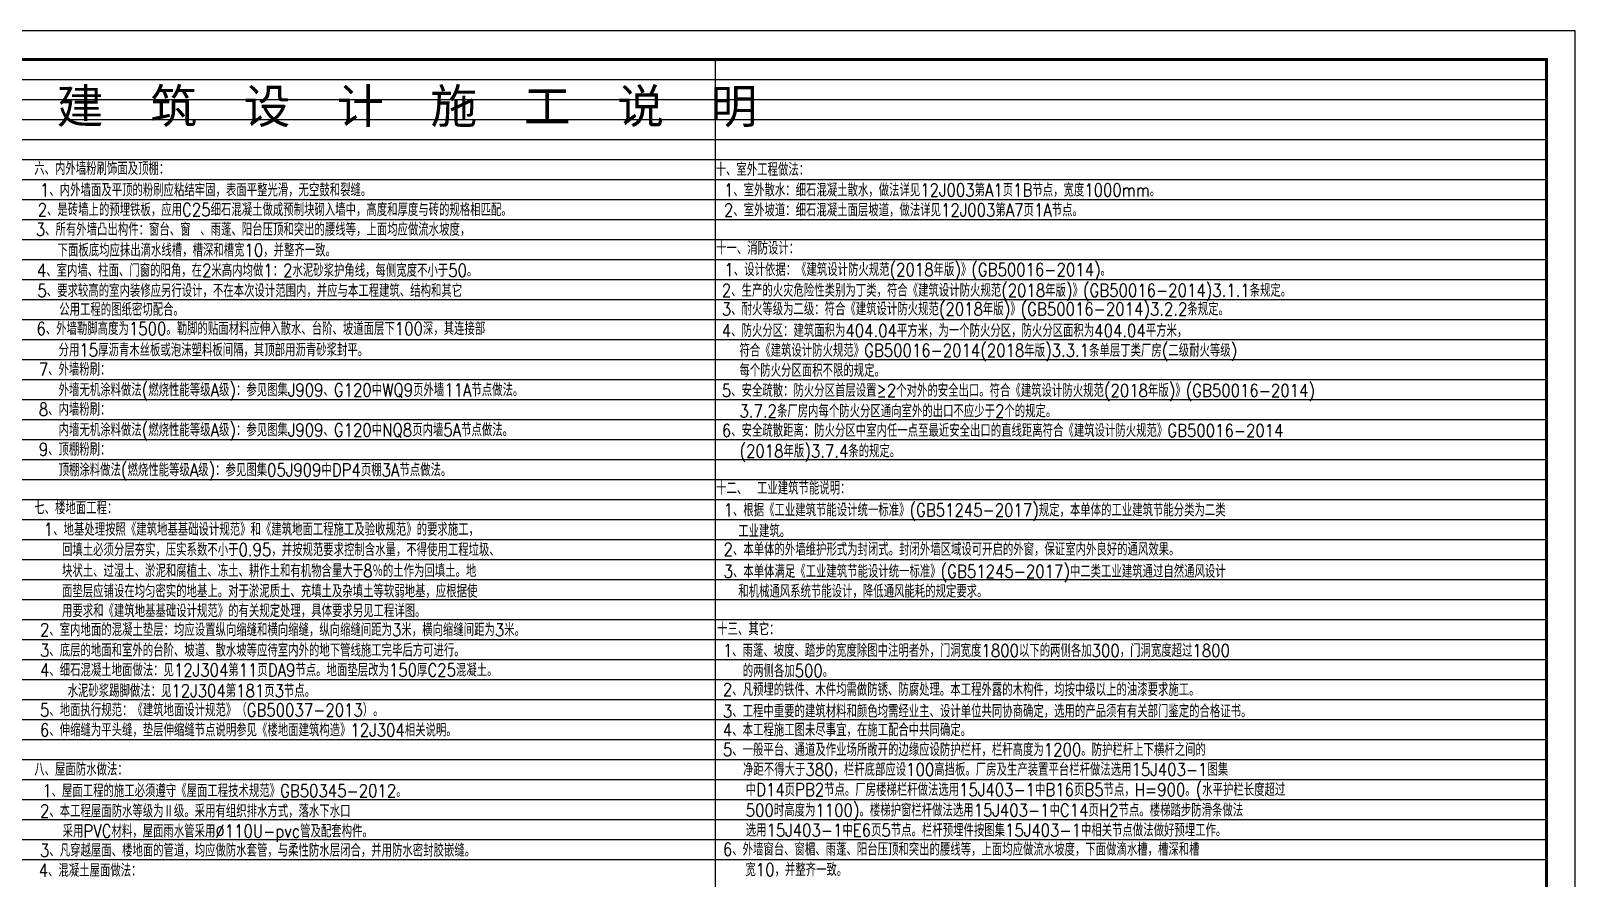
# Model space of a CAD drawing. Extents: x 4924227 to 5052693, y -485691 to -238224.
# Drawn here: x 4987513 to 5041551, y -330039 to -300384 of the extents above; entities that cross this region are included whole.
import ezdxf

# ---------------------------------------------------------------- set-up
doc = ezdxf.new("R2010")
doc.units = 0
doc.header["$LTSCALE"] = 1000
doc.header["$MEASUREMENT"] = 0
doc.layers.get('0').update_dxf_attribs({"linetype": 'CONTINUOUS'})
doc.layers.add('PUB_TITLE', color=4, linetype='CONTINUOUS')
doc.layers.add('图层线', color=8, linetype='CONTINUOUS')
doc.styles.add('HZ1', font='txt.shx', dxfattribs={"bigfont": 'hzdx.shx'})
doc.styles.add('宋体', font='', dxfattribs={"width": 0.7})
doc.styles.get('宋体').set_extended_font_data('SimSun')

msp = doc.modelspace()

# ---------------------------------------------------------------- linework, layer by layer
at = {"layer": 'PUB_TITLE'}
msp.add_lwpolyline([(4957451.5, -359783.9), (5041551.5, -359783.9), (5041551.5, -300383.9), (4957451.5, -300383.9)], close=True, dxfattribs=at)
at = {"layer": 'PUB_TITLE', "const_width": 100}
msp.add_lwpolyline([(4959951.5, -358783.9), (5040551.5, -358783.9), (5040551.5, -301383.9), (4959951.5, -301383.9)], close=True, dxfattribs=at)
at = {"layer": '图层线'}
for p, q in [((4959951.5, -301383.9), (5040551.5, -301383.9)), ((5011472.5, -358783.9), (5011472.5, -301383.9)), ((4959951.5, -302083.9), (5040551.5, -302083.9)), ((4959951.5, -302783.9), (5040551.5, -302783.9)), ((4959951.5, -303483.9), (5040551.5, -303483.9)), ((4959951.5, -304183.9), (5040551.5, -304183.9)), ((4959951.5, -304883.9), (5040551.5, -304883.9)), ((4959951.5, -305583.9), (5040551.5, -305583.9)), ((4959951.5, -306283.9), (5040551.5, -306283.9)), ((4959951.5, -306983.9), (5040551.5, -306983.9)), ((4959951.5, -307683.9), (5040551.5, -307683.9)), ((4959951.5, -308383.9), (5040551.5, -308383.9)), ((4959951.5, -309083.9), (5040551.5, -309083.9)), ((4959951.5, -309783.9), (5040551.5, -309783.9)), ((4959951.5, -310483.9), (5040551.5, -310483.9)), ((4959951.5, -311183.9), (5040551.5, -311183.9)), ((4959951.5, -311883.9), (5040551.5, -311883.9)), ((4959951.5, -312583.9), (5040551.5, -312583.9)), ((4959951.5, -313283.9), (5040551.5, -313283.9)), ((4959951.5, -313983.9), (5040551.5, -313983.9)), ((4959951.5, -314683.9), (5040551.5, -314683.9)), ((4959951.5, -315383.9), (5040551.5, -315383.9)), ((4959951.5, -316083.9), (5040551.5, -316083.9)), ((4959951.5, -316783.9), (5040551.5, -316783.9)), ((4959951.5, -317483.9), (5040551.5, -317483.9)), ((4959951.5, -318183.9), (5040551.5, -318183.9)), ((4959951.5, -318883.9), (5040551.5, -318883.9)), ((4959951.5, -319583.9), (5040551.5, -319583.9)), ((4959951.5, -320283.9), (5040551.5, -320283.9)), ((4959951.5, -320983.9), (5040551.5, -320983.9)), ((4959951.5, -321683.9), (5040551.5, -321683.9)), ((4959951.5, -322383.9), (5040551.5, -322383.9)), ((4959951.5, -323083.9), (5040551.5, -323083.9)), ((4959951.5, -323783.9), (5040551.5, -323783.9)), ((4959951.5, -324483.9), (5040551.5, -324483.9)), ((4959951.5, -325183.9), (5040551.5, -325183.9)), ((4959951.5, -325883.9), (5040551.5, -325883.9)), ((4959951.5, -326583.9), (5040551.5, -326583.9)), ((4959951.5, -327283.9), (5040551.5, -327283.9)), ((4959951.5, -327983.9), (5040551.5, -327983.9)), ((4959951.5, -328683.9), (5040551.5, -328683.9)), ((4959951.5, -329383.9), (5040551.5, -329383.9))]:
    msp.add_line(p, q, dxfattribs=at)

# ---------------------------------------------------------------- texts
at = {"style": '宋体'}
msp.add_text('建  筑  设  计  施  工  说  明', height=1200, dxfattribs=at).set_placement((4988416.7, -303618.6))
at = {"color": 6, "style": 'HZ1', "width": 0.85}
for s, p in [('六、内外墙粉刷饰面及顶棚：', (4987631, -305427.8)), ('十、室外工程做法：', (5011475.9, -305461)), ('十一、消防设计：', (5011491.2, -308215)), ('十二、 工业建筑节能说明：', (5011491.2, -316615)), ('七、楼地面工程：', (4987631, -317307.6)), ('十三、其它：', (5011528.6, -321546.9)), ('八、屋面防水做法：', (4987631, -326456.7))]:
    msp.add_text(s, height=450, dxfattribs=at).set_placement(p)
at = {"color": 4, "style": 'HZ1', "width": 0.85}
for s, p in [('1、内外墙面及平顶的粉刷应粘结牢固，表面平整光滑，无空鼓和裂缝。', (4987831, -306177.8)), ('1、室外散水：细石混凝土散水，做法详见12J003第A1页1B节点，宽度1000mm。', (5011766.4, -306181)), ('2、是砖墙上的预埋铁板，应用C25细石混凝土做成预制块砌入墙中，高度和厚度与砖的规格相匹配。', (4987750, -306868.2)), ('2、室外坡道：细石混凝土面层坡道，做法详见12J003第A7页1A节点。', (5011766.4, -306880.5)), ('3、所有外墙凸出构件：窗台、窗 、雨蓬、阳台压顶和突出的腰线等，上面均应做流水坡度，', (4987684.5, -307558.6)), ('下面板底均应抹出滴水线槽，槽深和槽宽10，并整齐一致。', (4988447.3, -308283.9)), ('4、室内墙、柱面、门窗的阳角，在2米高内均做1：2水泥砂浆护角线，每侧宽度不小于50。', (4987723.8, -308992.3)), ('1、设计依据：《建筑设计防火规范(2018年版)》(GB50016-2014)。', (5011781.8, -308965)), ('5、要求较高的室内装修应另行设计，不在本次设计范围内，并应与本工程建筑、结构和其它', (4987741.7, -309701.5)), ('2、生产的火灾危险性类别为丁类，符合《建筑设计防火规范(2018年版)》(GB50016-2014)3.1.1条规定。', (5011691.2, -309691.9)), ('公用工程的图纸密切配合。', (4988504.9, -310361.6)), ('3、耐火等级为二级：符合《建筑设计防火规范(2018年版)》(GB50016-2014)3.2.2条规定。', (5011691.2, -310344.7)), ('6、外墙勒脚高度为1500。勒脚的贴面材料应伸入散水、台阶、坡道面层下100深，其连接部', (4987707.2, -311032)), ('4、防火分区：建筑面积为404.04平方米，为一个防火分区，防火分区面积为404.04平方米，', (5011691.2, -311098.4)), ('符合《建筑设计防火规范》GB50016-2014(2018年版)3.3.1条单层丁类厂房(二级耐火等级)', (5012309.4, -311793.1)), ('分用15厚沥青木丝板或泡沫塑料板间隔，其顶部用沥青砂浆封平。', (4988483.7, -311776.3)), ('7、外墙粉刷：', (4987789.4, -312457.2)), ('每个防火分区面积不限的规定。', (5012309.4, -312493.1)), ('外墙无机涂料做法(燃烧性能等级A级)：参见图集J909、G120中WQ9页外墙11A节点做法。', (4988483.7, -313176.3)), ('5、安全疏散：防火分区首层设置≥2个对外的安全出口。符合《建筑设计防火规范(2018年版)》(GB50016-2014)', (5011691.2, -313196)), ('8、内墙粉刷：', (4987789.4, -313857.2)), ('3.7.2条厂房内每个防火分区通向室外的出口不应少于2个的规定。', (5012309.4, -313915.2)), ('内墙无机涂料做法(燃烧性能等级A级)：参见图集J909、G120中NQ8页内墙5A节点做法。', (4988483.7, -314576.3)), ('6、安全疏散距离：防火分区中室内任一点至最近安全出口的直线距离符合《建筑设计防火规范》GB50016-2014', (5011691.2, -314596)), ('9、顶棚粉刷：', (4987789.4, -315257.2)), ('(2018年版)3.7.4条的规定。', (5012309.4, -315315.2)), ('顶棚涂料做法(燃烧性能等级A级)：参见图集05J909中DP4页棚3A节点做法。', (4988483.7, -315976.3)), ('1、根据《工业建筑节能设计统一标准》(GB51245-2017)规定，本单体的工业建筑节能分类为二类', (5011752.6, -317378.9)), ('1、地基处理按照《建筑地基基础设计规范》和《建筑地面工程施工及验收规范》的要求施工，', (4987965.9, -318057.6)), ('工业建筑。', (5012267.8, -318114.4)), ('回填土必须分层夯实，压实系数不小于0.95，并按规范要求控制含水量，不得使用工程垃圾、', (4988601.6, -318769.9)), ('2、本单体的外墙维护形式为封闭式。封闭外墙区域设可开启的外窗，保证室内外良好的通风效果。', (5011752.6, -318755.3)), ('块状土、过湿土、淤泥和腐植土、冻土、耕作土和有机物含量大于8％的土作为回填土。地', (4988601.6, -319505.8)), ('3、本单体满足《工业建筑节能设计统一标准》(GB51245-2017)中二类工业建筑通过自然通风设计', (5011752.6, -319524.8)), ('面垫层应铺设在均匀密实的地基上。对于淤泥质土、充填土及杂填土等软弱地基，应根据使', (4988601.6, -320218.1)), ('和机械通风系统节能设计，降低通风能耗的规定要求。', (5012267.8, -320221.4)), ('用要求和《建筑地基基础设计规范》的有关规定处理，具体要求另见工程详图。', (4988601.6, -320906.9)), ('2、室内地面的混凝土垫层：均应设置纵向缩缝和横向缩缝，纵向缩缝间距为3米，横向缩缝间距为3米。', (4987831, -321572.1)), ('3、底层的地面和室外的台阶、坡道、散水坡等应待室内外的地下管线施工完毕后方可进行。', (4987831, -322286.8)), ('1、雨蓬、坡度、踏步的宽度除图中注明者外，门洞宽度1800以下的两侧各加300，门洞宽度超过1800', (5011728.6, -322296.9)), ('4、细石混凝土地面做法：见12J304第11页DA9节点。地面垫层改为150厚C25混凝土。', (4987831, -322981.1)), ('的两侧各加500。', (5012424.7, -323005.4)), ('水泥砂浆踢脚做法：见12J304第181页3节点。', (4988796.9, -323706.9)), ('2、凡预埋的铁件、木件均需做防锈、防腐处理。本工程外露的木构件，均按中级以上的油漆要求施工。', (5011728.6, -323664.1)), ('5、地面执行规范：《建筑地面设计规范》（GB50037-2013）。', (4987831, -324381.1)), ('3、工程中重要的建筑材料和颜色均需经业主、设计单位共同协商确定，选用的产品须有有关部门鉴定的合格证书。', (5011728.6, -324418.5)), ('6、伸缩缝为平头缝，垫层伸缩缝节点说明参见《楼地面建筑构造》12J304相关说明。', (4987831, -325081.1)), ('4、本工程施工图未尽事宜，在施工配合中共同确定。', (5011728.6, -325075.5)), ('5、一般平台、通道及作业场所敞开的边缘应设防护栏杆，栏杆高度为1200。防护栏杆上下横杆之间的', (5011728.6, -325768)), ('净距不得大于380，栏杆底部应设100高挡板。厂房及生产装置平台栏杆做法选用15J403-1图集', (5012433.9, -326462.8)), ('1、屋面工程的施工必须遵守《屋面工程技术规范》GB50345-2012。', (4987909.8, -327206.7)), ('中D14页PB2节点。厂房楼梯栏杆做法选用15J403-1中B16页B5节点，H=900。(水平护栏长度超过', (5012528.7, -327167.5)), ('2、本工程屋面防水等级为Ⅱ级。采用有组织排水方式，落水下水口', (4987831, -327914.4)), ('500时高度为1100)。楼梯护窗栏杆做法选用15J403-1中C14页H2节点。楼梯踏步防滑条做法', (5012528.7, -327885.9)), ('采用PVC材料，屋面雨水管采用%%C110U-pvc管及配套构件。', (4988624.1, -328618.2)), ('选用15J403-1中E6页5节点。栏杆预埋件按图集15J403-1中相关节点做法做好预埋工作。', (5012528.7, -328585.9)), ('3、凡穿越屋面、楼地面的管道，均应做防水套管，与柔性防水层闭合，并用防水密封胶嵌缝。', (4987831, -329290.7)), ('6、外墙窗台、窗楣、雨蓬、阳台压顶和突出的腰线等，上面均应做流水坡度，下面做滴水槽，槽深和槽', (5011728.6, -329256.3)), ('4、混凝土屋面做法：', (4987783.2, -329993.2)), ('宽10，并整齐一致。', (5012517.8, -329969.4))]:
    msp.add_text(s, height=450, dxfattribs=at).set_placement(p)

doc.saveas('drawing.dxf')
